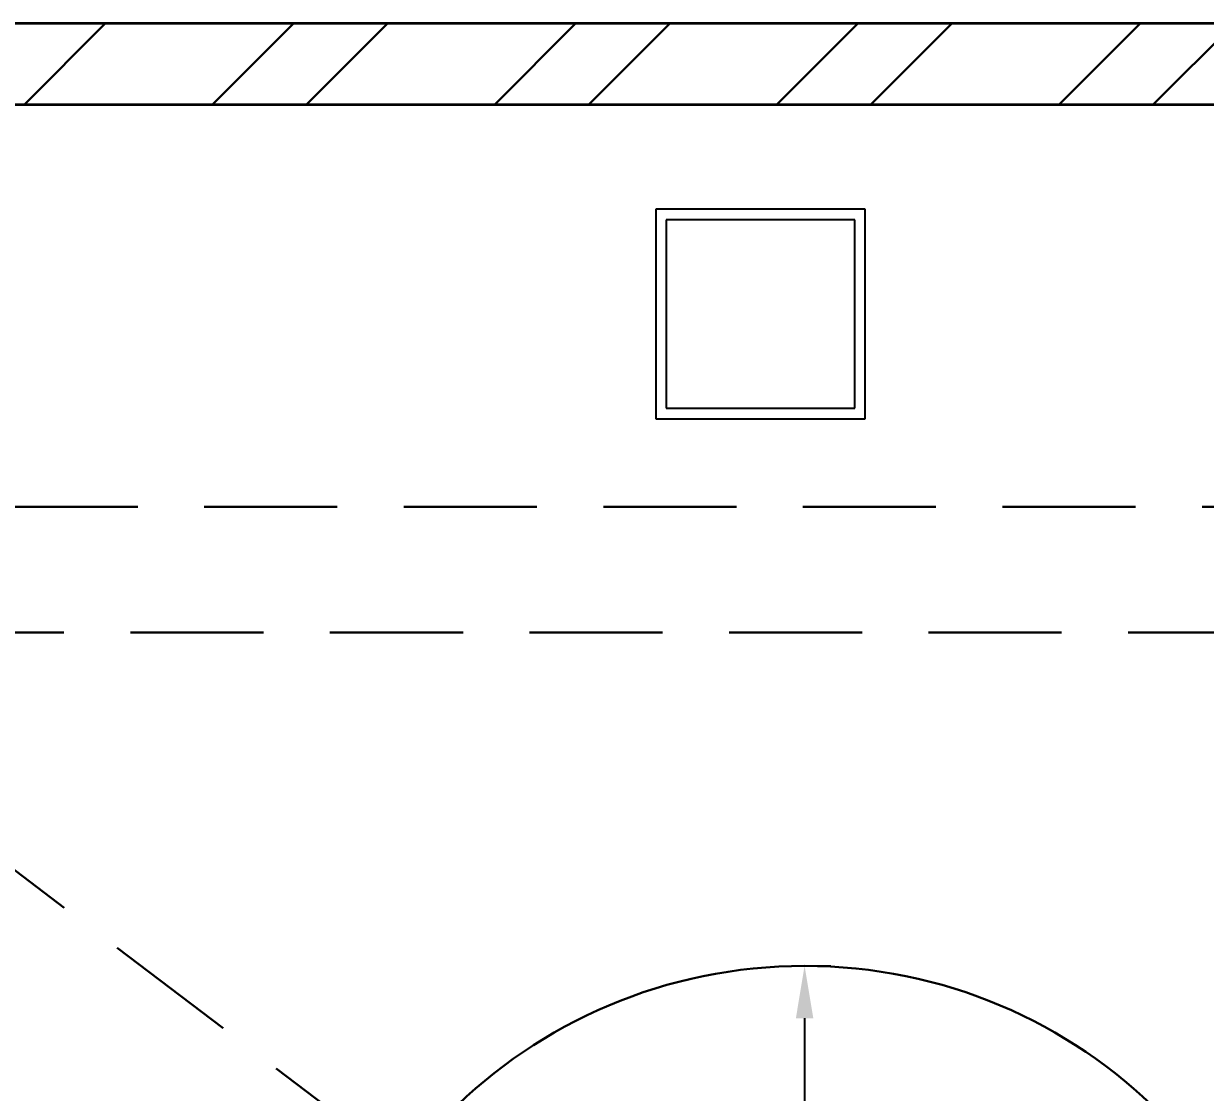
# Model space of a CAD drawing. Header units: millimetres. Extents: x 2258 to 5600, y 711 to 2563.
# Drawn here: x 5059.9 to 5116.3, y 1093.2 to 1144.2 of the extents above; entities that cross this region are included whole.
import ezdxf

# ---------------------------------------------------------------- set-up
doc = ezdxf.new("R2010")
doc.units = ezdxf.units.MM
doc.linetypes.add('DASHED2', pattern=[9.525, 6.35, -3.175])
doc.linetypes.add('HIDDEN', pattern=[9.525, 6.35, -3.175])
doc.layers.add('HAT', color=8, linetype='Continuous', lineweight=18)
doc.layers.add('PQI-A-WALL', color=30, linetype='Continuous', lineweight=50)
doc.layers.add('PDF_WALL', color=7, linetype='Continuous')
doc.styles.get("Standard").update_dxf_attribs({"font": 'arial.ttf'})
doc.dimstyles.new('ISO-25', dxfattribs={"dimtxt": 2.5, "dimasz": 2.5, "dimexe": 1.25, "dimexo": 0.625, "dimtad": 1, "dimtxsty": 'Standard', "dimcen": 2.5, "dimadec": 0, "dimazin": 0, "dimtfac": 1, "dimtmove": 0, "dimatfit": 3, "dimfxl": 1, "dimarcsym": 0})

# ---------------------------------------------------------------- blocks, each defined once
blk = doc.blocks.new('*D180')
at = {"layer": 'Defpoints', "color": 0, "transparency": 16777216}
for p in [(5097.188, 1099.266), (5097.188, 1051.266), (5097.188, 1051.266)]:
    blk.add_point(p, dxfattribs=at)
at = {"layer": 'HAT', "color": 0, "linetype": 'Continuous', "lineweight": -2, "transparency": 16777216}
for p, q in [((5097.813, 1099.266), (5098.438, 1099.266)), ((5097.188, 1096.766), (5097.188, 1053.766)), ((5096.563, 1051.266), (5095.938, 1051.266))]:
    blk.add_line(p, q, dxfattribs=at)
at = {"layer": 'HAT', "color": 0, "transparency": 16777216}
for points in [[(5096.772, 1096.766), (5097.605, 1096.766), (5097.188, 1099.266)], [(5096.772, 1053.766), (5097.605, 1053.766), (5097.188, 1051.266)]]:
    blk.add_solid(points, dxfattribs=at)
at = {"layer": 'HAT', "color": 0, "lineweight": 30, "transparency": 16777216, "insert": (5095.313, 1075.266), "char_height": 2.5, "attachment_point": 5, "rotation": 90}
blk.add_mtext("4'", dxfattribs=at)

msp = doc.modelspace()

# ---------------------------------------------------------------- hatches: boundary and pattern name
at = {"layer": 'HAT', "lineweight": 30, "true_color": 0x000000}
h = msp.add_hatch(dxfattribs=at)
h.set_pattern_fill('ANSI32', color=18)
h.set_pattern_definition([(45, (2570.343, 554.599), (-6.735192, 6.735192), []), (45, (2574.833, 554.599), (-6.735192, 6.735192), [])])
h.paths.add_polyline_path([(5011.232, 1140.386), (5144.512, 1140.386), (5144.512, 1144.249), (5003.505, 1144.249), (5003.505, 1098.981), (5011.232, 1098.981)])
h.paths.add_polyline_path([(5011.234, 1010.148), (5034.413, 1010.148), (5034.413, 1002.422), (5003.507, 1002.422), (5003.507, 1033.327), (5006.747, 1033.327), (5006.747, 1033.576), (5007.219, 1033.576), (5007.219, 1034.824), (5007.597, 1034.824), (5007.597, 1034.662), (5007.945, 1034.662), (5007.945, 1033.692), (5007.956, 1033.576), (5008.223, 1033.576), (5008.223, 1034.67), (5008.3, 1034.67), (5008.3, 1033.704), (5007.983, 1033.704), (5007.983, 1033.327), (5011.234, 1033.327)])
h.paths.add_polyline_path([(5183.144, 1010.146), (5100.085, 1010.146), (5100.085, 1002.422), (5183.144, 1002.422)])
h.paths.add_polyline_path([(5190.872, 1144.249), (5183.146, 1144.249), (5183.144, 1010.146), (5183.144, 1002.422), (5190.872, 1002.422)])

# ---------------------------------------------------------------- linework, layer by layer
at = {"layer": 'HAT', "color": 18, "lineweight": 30, "true_color": 0x000000}
msp.add_line((5183.146, 1140.386), (5011.232, 1140.386), dxfattribs=at)
at = {"layer": 'HAT', "color": 242, "linetype": 'DASHED2', "lineweight": 30, "true_color": 0xcd2027}
msp.add_line((5011.232, 1140.386), (5078.058, 1089.759), dxfattribs=at)
at = {"layer": 'HAT', "color": 30, "linetype": 'HIDDEN', "lineweight": 30, "true_color": 0xf8991e}
for p, q in [((5030.434, 1121.186), (5163.944, 1121.186)), ((5036.434, 1115.186), (5157.944, 1115.186))]:
    msp.add_line(p, q, dxfattribs=at)
at = {"layer": 'HAT', "color": 18, "lineweight": 30, "true_color": 0x000000}
msp.add_circle((5097.188, 1075.266), 24, dxfattribs=at)
at = {"layer": 'PDF_WALL'}
for p, q in [((5090.085, 1135.385), (5090.085, 1125.385)), ((5100.085, 1135.385), (5090.085, 1135.385)), ((5100.085, 1125.385), (5100.085, 1135.385)), ((5090.585, 1134.885), (5090.585, 1125.885)), ((5099.585, 1134.885), (5090.585, 1134.885)), ((5099.585, 1125.885), (5099.585, 1134.885)), ((5090.085, 1125.385), (5100.085, 1125.385)), ((5090.585, 1125.885), (5099.585, 1125.885))]:
    msp.add_line(p, q, dxfattribs=at)
at = {"layer": 'PQI-A-WALL', "color": 0, "lineweight": 35, "ltscale": 1000}
msp.add_lwpolyline([(5011.232, 1140.386), (5144.512, 1140.386), (5144.512, 1144.249), (5003.505, 1144.249), (5003.505, 1098.981), (5011.232, 1098.981), (5011.232, 1140.386)], dxfattribs=at)

# ---------------------------------------------------------------- dimensions: what is measured, and where the dimension line sits
at = {"layer": 'HAT', "color": 18, "lineweight": 30, "true_color": 0x000000}
dim = msp.add_linear_dim(base=(5097.188, 1051.266), p1=(5097.188, 1099.266), p2=(5097.188, 1051.266), angle=90, text="4'", dimstyle='ISO-25', dxfattribs=at)
dim.commit()
dim.dimension.update_dxf_attribs({"geometry": '*D180', "text_midpoint": (5097.188, 1075.266), "dimtype": 160})

doc.saveas('drawing.dxf')
